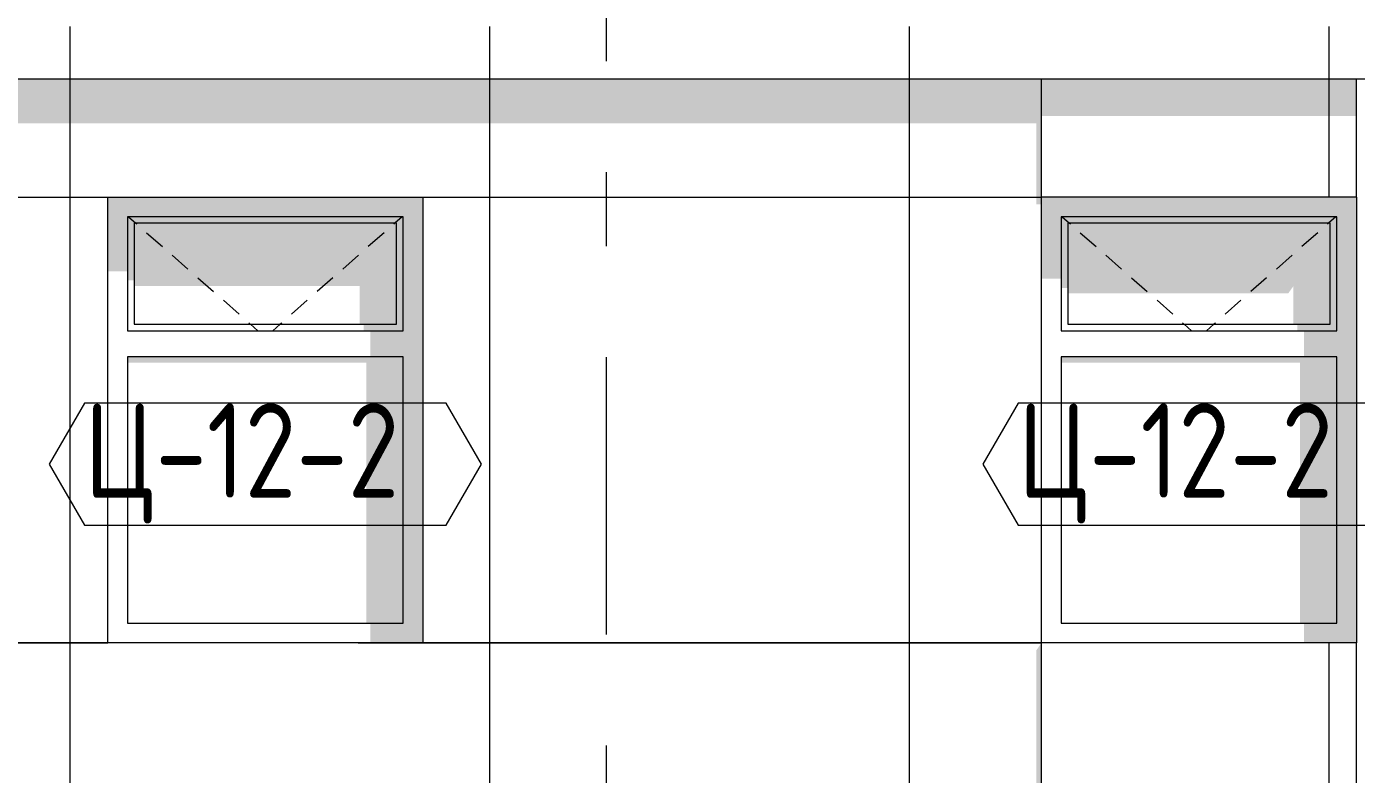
# Model space of a CAD drawing. Header units: millimetres. Extents: x 18162 to 7085488, y 72188 to 247925.
# Drawn here: x 6562293 to 6567363, y 152440 to 155292 of the extents above; entities that cross this region are included whole.
import ezdxf
from ezdxf.enums import TextEntityAlignment as Align

# ---------------------------------------------------------------- set-up
doc = ezdxf.new("R2010")
doc.units = ezdxf.units.MM
doc.header["$MEASUREMENT"] = 0
doc.linetypes.add('Double Dashed', pattern=[1093.611073, 529.166651, -211.666656, 141.111112, -211.666656])
for name, color, linetype in [('Archicad Windows', 7, 'Continuous'), ('Structural - Bearing', 7, 'Continuous'), ('Structural - Grid', 7, 'Continuous')]:
    doc.layers.add(name, color=color, linetype=linetype)
doc.styles.add('GENERATED_STYLE_3', font='', dxfattribs={"width": 0.8})
doc.styles.get('GENERATED_STYLE_3').set_extended_font_data('ISOCPEUR MON')
doc.dimstyles.new('GENERATED_STYLE__35', dxfattribs={"dimtxt": 440.00001, "dimasz": 228, "dimexe": 0.18, "dimexo": 20340.684391, "dimgap": 0, "dimtad": 1, "dimdec": 0, "dimzin": 0, "dimdsep": 46, "dimtxsty": 'GENERATED_STYLE_3', "dimblk": 'ARROWHEAD_2', "dimblk1": 'ARROWHEAD_2', "dimblk2": 'ARROWHEAD_2', "dimcen": 0.09, "dimclrd": 13, "dimclre": 13, "dimclrt": 13, "dimadec": 0, "dimazin": 0, "dimtfac": 1, "dimtdec": 4, "dimtmove": 0, "dimatfit": 3, "dimfxl": 1, "dimtolj": 1, "dimtzin": 0, "dimarcsym": 0})
doc.dimstyles.new('GENERATED_STYLE__36', dxfattribs={"dimtxt": 440.00001, "dimasz": 228, "dimexe": 0.18, "dimexo": 20340.414114, "dimgap": 0, "dimtad": 1, "dimdec": 0, "dimzin": 0, "dimdsep": 46, "dimtxsty": 'GENERATED_STYLE_3', "dimblk": 'ARROWHEAD_2', "dimblk1": 'ARROWHEAD_2', "dimblk2": 'ARROWHEAD_2', "dimcen": 0.09, "dimclrd": 13, "dimclre": 13, "dimclrt": 13, "dimadec": 0, "dimazin": 0, "dimtfac": 1, "dimtdec": 4, "dimtmove": 0, "dimatfit": 3, "dimfxl": 1, "dimtolj": 1, "dimtzin": 0, "dimarcsym": 0})
doc.dimstyles.new('GENERATED_STYLE__39', dxfattribs={"dimtxt": 440.00001, "dimasz": 228, "dimexe": 0.18, "dimexo": 20256.234337, "dimgap": 0, "dimtad": 1, "dimdec": 0, "dimzin": 0, "dimdsep": 46, "dimtxsty": 'GENERATED_STYLE_3', "dimblk": 'ARROWHEAD_2', "dimblk1": 'ARROWHEAD_2', "dimblk2": 'ARROWHEAD_2', "dimcen": 0.09, "dimclrd": 13, "dimclre": 13, "dimclrt": 13, "dimadec": 0, "dimazin": 0, "dimtfac": 1, "dimtdec": 4, "dimtmove": 0, "dimatfit": 3, "dimfxl": 1, "dimtolj": 1, "dimtzin": 0, "dimarcsym": 0})
doc.dimstyles.new('GENERATED_STYLE__40', dxfattribs={"dimtxt": 440.00001, "dimasz": 228, "dimexe": 0.18, "dimexo": 20255.964059, "dimgap": 0, "dimtad": 1, "dimdec": 0, "dimzin": 0, "dimdsep": 46, "dimtxsty": 'GENERATED_STYLE_3', "dimblk": 'ARROWHEAD_2', "dimblk1": 'ARROWHEAD_2', "dimblk2": 'ARROWHEAD_2', "dimcen": 0.09, "dimclrd": 13, "dimclre": 13, "dimclrt": 13, "dimadec": 0, "dimazin": 0, "dimtfac": 1, "dimtdec": 4, "dimtmove": 0, "dimatfit": 3, "dimfxl": 1, "dimtolj": 1, "dimtzin": 0, "dimarcsym": 0})
doc.dimstyles.new('GENERATED_STYLE__41', dxfattribs={"dimtxt": 440.00001, "dimasz": 228, "dimexe": 0.18, "dimexo": 18955.962133, "dimgap": 0, "dimtad": 1, "dimdec": 0, "dimzin": 0, "dimdsep": 46, "dimtxsty": 'GENERATED_STYLE_3', "dimblk": 'ARROWHEAD_2', "dimblk1": 'ARROWHEAD_2', "dimblk2": 'ARROWHEAD_2', "dimcen": 0.09, "dimclrd": 13, "dimclre": 13, "dimclrt": 13, "dimadec": 0, "dimazin": 0, "dimtfac": 1, "dimtdec": 4, "dimtmove": 0, "dimatfit": 3, "dimfxl": 1, "dimtolj": 1, "dimtzin": 0, "dimarcsym": 0})

# ---------------------------------------------------------------- blocks, each defined once
blk = doc.blocks.new('*X3220', base_point=(6480357.9, 110341.8))
at = {"layer": 'Structural - Bearing', "color": 8, "linetype": 'Continuous', "lineweight": 13}
for p, q in [((6562457.9, 155091.8), (6562457.9, 152941.8)), ((6564057.9, 155091.8), (6564057.9, 152941.8)), ((6565657.9, 155091.8), (6565657.9, 152941.8)), ((6561957.9, 154641.8), (6562457.9, 154641.8)), ((6562457.9, 154641.8), (6562603.6, 154641.8)), ((6563803.6, 154641.8), (6564057.9, 154641.8)), ((6564057.9, 154641.8), (6565157.9, 154641.8)), ((6565157.9, 154641.8), (6565657.9, 154641.8)), ((6565657.9, 154641.8), (6566163.2, 154641.8)), ((6562457.9, 152941.8), (6561957.9, 152941.8)), ((6561957.9, 152941.8), (6562457.9, 152941.8)), ((6562457.9, 152941.8), (6562603.6, 152941.8)), ((6562457.9, 152941.8), (6562457.9, 152341.8)), ((6562603.6, 152941.8), (6562457.9, 152941.8)), ((6563557.9, 152941.8), (6564057.9, 152941.8)), ((6564057.9, 152941.8), (6563803.6, 152941.8)), ((6564057.9, 152941.8), (6565157.9, 152941.8)), ((6564057.9, 152941.8), (6564057.9, 152341.8)), ((6565157.9, 152941.8), (6564057.9, 152941.8)), ((6565657.9, 152941.8), (6565157.9, 152941.8)), ((6565157.9, 152941.8), (6565657.9, 152941.8)), ((6565657.9, 152941.8), (6566163.2, 152941.8)), ((6565657.9, 152941.8), (6565657.9, 152341.8)), ((6566163.2, 152941.8), (6565657.9, 152941.8))]:
    blk.add_line(p, q, dxfattribs=at)
blk = doc.blocks.new('*X3226', base_point=(6480357.9, 110341.8))
at = {"layer": 'Structural - Bearing', "color": 7, "linetype": 'Continuous', "lineweight": 9}
for p, q in [((6567257.9, 152941.8), (6567257.9, 152341.8)), ((6567257.9, 152341.8), (6567257.9, 151641.8))]:
    blk.add_line(p, q, dxfattribs=at)
blk = doc.blocks.new('*X3229', base_point=(6480357.9, 110341.8))
at = {"layer": 'Structural - Bearing', "color": 8, "linetype": 'Continuous', "lineweight": 13}
for p, q in [((6562457.9, 155291.8), (6562457.9, 155091.8)), ((6564057.9, 155291.8), (6564057.9, 155091.8)), ((6565657.9, 155291.8), (6565657.9, 155091.8)), ((6567257.9, 155291.8), (6567257.9, 155091.8))]:
    blk.add_line(p, q, dxfattribs=at)
blk = doc.blocks.new('*X3245', base_point=(6480357.9, 110341.8))
at = {"layer": 'Structural - Bearing', "color": 7, "linetype": 'Continuous', "lineweight": 9}
blk.add_line((6567257.9, 155091.8), (6567257.9, 154641.8), dxfattribs=at)
blk = doc.blocks.new('*D3449', base_point=(6480357.9, 110341.8))
at = {"color": 12, "linetype": 'Continuous', "lineweight": 35}
for p, q in [((6581093.6, 155178.4), (6581393.6, 155005.2)), ((6581093.6, 152378.4), (6581393.6, 152205.2))]:
    blk.add_line(p, q, dxfattribs=at)
at = {"color": 13, "linetype": 'Continuous', "lineweight": 13}
for p, q in [((6581468.6, 155091.8), (6578874, 155091.8)), ((6581243.6, 152291.8), (6581243.6, 155091.8)), ((6581468.6, 152291.8), (6578874, 152291.8)), ((6581243.6, 152091.8), (6581243.6, 152291.8))]:
    blk.add_line(p, q, dxfattribs=at)
at = {"color": 13, "lineweight": 13, "char_height": 440, "attachment_point": 7, "rotation": 90, "style": 'GENERATED_STYLE_3'}
for s, insert in [('\\A1;{\\pql;\\fISOCPEUR MON|b0|i0|c0|p0;\\W0.800000;200}', (6581283.3, 154267.4)), ('\\A1;{\\pql;\\fISOCPEUR MON|b0|i0|c0|p0;\\W0.800000;2,800}', (6581371.1, 152769.7))]:
    blk.add_mtext(s, dxfattribs=dict(at, insert=insert))
blk = doc.blocks.new('ARROWHEAD_2')
at = {"color": 0, "linetype": 'Continuous', "lineweight": 0}
for p, q in [((-0.378, -0.655), (0.378, 0.655)), ((0, 0), (-1, 0))]:
    blk.add_line(p, q, dxfattribs=at)
blk = doc.blocks.new('*D3450', base_point=(6480357.9, 110341.8))
at = {"color": 12, "linetype": 'Continuous', "lineweight": 35}
for p, q in [((6581093.6, 155378.4), (6581393.6, 155205.2)), ((6581093.6, 155178.4), (6581393.6, 155005.2))]:
    blk.add_line(p, q, dxfattribs=at)
at = {"color": 13, "linetype": 'Continuous', "lineweight": 13}
blk.add_line((6581243.6, 155091.8), (6581243.6, 155291.8), dxfattribs=at)
blk = doc.blocks.new('*D3451', base_point=(6480357.9, 110341.8))
at = {"color": 12, "linetype": 'Continuous', "lineweight": 35}
for p, q in [((6581093.6, 159728.4), (6581393.6, 159555.2)), ((6581093.6, 155378.4), (6581393.6, 155205.2))]:
    blk.add_line(p, q, dxfattribs=at)
at = {"color": 13, "linetype": 'Continuous', "lineweight": 13}
for p, q in [((6581243.6, 155291.8), (6581243.6, 159641.8)), ((6581468.6, 155291.8), (6578874, 155291.8)), ((6581243.6, 155091.8), (6581243.6, 155291.8))]:
    blk.add_line(p, q, dxfattribs=at)
at = {"color": 13, "lineweight": 13, "char_height": 440, "attachment_point": 7, "rotation": 90, "style": 'GENERATED_STYLE_3'}
for s, insert in [('\\A1;{\\pql;\\fISOCPEUR MON|b0|i0|c0|p0;\\W0.800000;200}', (6581283.3, 158817.4)), ('\\A1;{\\pql;\\fISOCPEUR MON|b0|i0|c0|p0;\\W0.800000;4,350}', (6581371.1, 156527.1))]:
    blk.add_mtext(s, dxfattribs=dict(at, insert=insert))
blk = doc.blocks.new('*D3459', base_point=(6480357.9, 110341.8))
at = {"color": 12, "linetype": 'Continuous', "lineweight": 35}
for p, q in [((6582002.7, 155178.4), (6582302.7, 155005.2)), ((6582002.7, 149378.4), (6582302.7, 149205.2))]:
    blk.add_line(p, q, dxfattribs=at)
at = {"color": 13, "linetype": 'Continuous', "lineweight": 13}
for p, q in [((6582377.7, 155091.8), (6578789.6, 155091.8)), ((6582152.7, 149291.8), (6582152.7, 155091.8))]:
    blk.add_line(p, q, dxfattribs=at)
at = {"color": 13, "lineweight": 13, "char_height": 440, "attachment_point": 7, "rotation": 90, "style": 'GENERATED_STYLE_3'}
for s, insert in [('\\A1;{\\pql;\\fISOCPEUR MON|b0|i0|c0|p0;\\W0.800000;200}', (6582192.4, 154267.4)), ('\\A1;{\\pql;\\fISOCPEUR MON|b0|i0|c0|p0;\\W0.800000;5,800}', (6582280.3, 151269.7))]:
    blk.add_mtext(s, dxfattribs=dict(at, insert=insert))
blk = doc.blocks.new('*D3460', base_point=(6480357.9, 110341.8))
at = {"color": 12, "linetype": 'Continuous', "lineweight": 35}
for p, q in [((6582002.7, 155378.4), (6582302.7, 155205.2)), ((6582002.7, 155178.4), (6582302.7, 155005.2))]:
    blk.add_line(p, q, dxfattribs=at)
at = {"color": 13, "linetype": 'Continuous', "lineweight": 13}
blk.add_line((6582152.7, 155091.8), (6582152.7, 155291.8), dxfattribs=at)
blk = doc.blocks.new('*D3461', base_point=(6480357.9, 110341.8))
at = {"color": 12, "linetype": 'Continuous', "lineweight": 35}
for p, q in [((6582002.7, 159728.4), (6582302.7, 159555.2)), ((6582002.7, 155378.4), (6582302.7, 155205.2))]:
    blk.add_line(p, q, dxfattribs=at)
at = {"color": 13, "linetype": 'Continuous', "lineweight": 13}
for p, q in [((6582152.7, 155291.8), (6582152.7, 159641.8)), ((6582377.7, 155291.8), (6578789.6, 155291.8)), ((6582152.7, 155091.8), (6582152.7, 155291.8))]:
    blk.add_line(p, q, dxfattribs=at)
at = {"color": 13, "lineweight": 13, "char_height": 440, "attachment_point": 7, "rotation": 90, "style": 'GENERATED_STYLE_3'}
for s, insert in [('\\A1;{\\pql;\\fISOCPEUR MON|b0|i0|c0|p0;\\W0.800000;200}', (6582192.4, 158817.4)), ('\\A1;{\\pql;\\fISOCPEUR MON|b0|i0|c0|p0;\\W0.800000;4,350}', (6582280.3, 156527.1))]:
    blk.add_mtext(s, dxfattribs=dict(at, insert=insert))
blk = doc.blocks.new('*D3463', base_point=(6480357.9, 110341.8))
at = {"color": 12, "linetype": 'Continuous', "lineweight": 35}
for p, q in [((6582911.8, 160878.4), (6583211.8, 160705.2)), ((6582911.8, 110008.4), (6583211.8, 109835.2))]:
    blk.add_line(p, q, dxfattribs=at)
at = {"color": 13, "linetype": 'Continuous', "lineweight": 13}
for p, q in [((6583286.8, 160791.8), (6577609.6, 160791.8)), ((6583061.8, 109921.8), (6583061.8, 160791.8)), ((6583286.8, 109921.8), (6578912.5, 109921.8)), ((6583061.8, 109775.1), (6583061.8, 109921.8))]:
    blk.add_line(p, q, dxfattribs=at)
at = {"color": 13, "lineweight": 13, "insert": (6583189.4, 134680.6), "char_height": 440, "attachment_point": 7, "rotation": 90, "style": 'GENERATED_STYLE_3'}
blk.add_mtext('\\A1;{\\pql;\\fISOCPEUR MON|b0|i0|c0|p0;\\W0.800000;50,870}', dxfattribs=at)
blk = doc.blocks.new('Label_320_2', base_point=(6563203.6, 153388.9))
at = {"color": 13, "linetype": 'Continuous', "lineweight": 13, "flags": 128}
blk.add_lwpolyline([(6562379.7, 153623.2), (6562513.8, 153390.9), (6563893.4, 153390.9), (6564027.5, 153623.2), (6563893.4, 153855.5), (6562513.8, 153855.5)], close=True, dxfattribs=at)
at = {"color": 13, "lineweight": 13, "insert": (6562513.8, 153854.7), "char_height": 360, "attachment_point": 1, "style": 'GENERATED_STYLE_3'}
blk.add_mtext('\\A1;{\\pql;\\pt0,253000;\\fISOCPEUR MON|b0|i0|c0|p0;\\W0.800000;Ц-12-2\\fISOCPEUR MON|b0|i0|c0|p0;\\W0.800000;\\A1{\\H.66x;\\S^  ;}\\fISOCPEUR MON|b0|i0|c0|p0;\\W0.800000;\\fISOCPEUR MON|b0|i0|c0|p0;\\W0.800000;\\A1{\\H.66x;\\S^  ;}\\fISOCPEUR MON|b0|i0|c0|p0;\\W0.800000; \\fISOCPEUR MON|b0|i0|c0|p0;\\W0.800000;\\fISOCPEUR MON|b0|i0|c0|p0;\\W0.800000;\\fISOCPEUR MON|b0|i0|c0|p0;\\W0.800000;\\fISOCPEUR MON|b0|i0|c0|p0;\\W0.800000;\\fISOCPEUR MON|b0|i0|c0|p0;\\W0.800000;\\fISOCPEUR MON|b0|i0|c0|p0;\\W0.800000;\\fISOCPEUR MON|b0|i0|c0|p0;\\W0.800000;\\fISOCPEUR MON|b0|i0|c0|p0;\\W0.800000;\\fISOCPEUR MON|b0|i0|c0|p0;\\W0.800000;\\fISOCPEUR MON|b0|i0|c0|p0;\\W0.800000;\\fISOCPEUR MON|b0|i0|c0|p0;\\W0.800000;\\fISOCPEUR MON|b0|i0|c0|p0;\\W0.800000;\\fISOCPEUR MON|b0|i0|c0|p0;\\W0.800000;\\fISOCPEUR MON|b0|i0|c0|p0;\\W0.800000;\\fISOCPEUR MON|b0|i0|c0|p0;\\W0.800000;\\fISOCPEUR MON|b0|i0|c0|p0;\\W0.800000;\\fISOCPEUR MON|b0|i0|c0|p0;\\W0.800000;\\fISOCPEUR MON|b0|i0|c0|p0;\\W0.800000;\\fISOCPEUR MON|b0|i0|c0|p0;\\W0.800000;\\fISOCPEUR MON|b0|i0|c0|p0;\\W0.800000;\\fISOCPEUR MON|b0|i0|c0|p0;\\W0.800000;\\fISOCPEUR MON|b0|i0|c0|p0;\\W0.800000;\\fISOCPEUR MON|b0|i0|c0|p0;\\W0.800000;\\fISOCPEUR MON|b0|i0|c0|p0;\\W0.800000;\\fISOCPEUR MON|b0|i0|c0|p0;\\W0.800000;\\fISOCPEUR MON|b0|i0|c0|p0;\\W0.800000;\\fISOCPEUR MON|b0|i0|c0|p0;\\W0.800000;\\fISOCPEUR MON|b0|i0|c0|p0;\\W0.800000;\\fISOCPEUR MON|b0|i0|c0|p0;\\W0.800000;\\fISOCPEUR MON|b0|i0|c0|p0;\\W0.800000;\\fISOCPEUR MON|b0|i0|c0|p0;\\W0.800000;\\fISOCPEUR MON|b0|i0|c0|p0;\\W0.800000;\\fISOCPEUR MON|b0|i0|c0|p0;\\W0.800000;\\fISOCPEUR MON|b0|i0|c0|p0;\\W0.800000;\\fISOCPEUR MON|b0|i0|c0|p0;\\W0.800000;\\fISOCPEUR MON|b0|i0|c0|p0;\\W0.800000;\\fISOCPEUR MON|b0|i0|c0|p0;\\W0.800000;\\fISOCPEUR MON|b0|i0|c0|p0;\\W0.800000;\\fISOCPEUR MON|b0|i0|c0|p0;\\W0.800000;\\fISOCPEUR MON|b0|i0|c0|p0;\\W0.800000;\\fISOCPEUR MON|b0|i0|c0|p0;\\W0.800000;\\fISOCPEUR MON|b0|i0|c0|p0;\\W0.800000;\\fISOCPEUR MON|b0|i0|c0|p0;\\W0.800000;}', dxfattribs=at)
blk = doc.blocks.new('Label_321_2', base_point=(6566763.2, 153388.9))
at = {"color": 13, "linetype": 'Continuous', "lineweight": 13, "flags": 128}
blk.add_lwpolyline([(6565939.3, 153623.2), (6566073.4, 153390.9), (6567453, 153390.9), (6567587.1, 153623.2), (6567453, 153855.5), (6566073.4, 153855.5)], close=True, dxfattribs=at)
at = {"color": 13, "lineweight": 13, "insert": (6566073.4, 153854.7), "char_height": 360, "attachment_point": 1, "style": 'GENERATED_STYLE_3'}
blk.add_mtext('\\A1;{\\pql;\\pt0,253000;\\fISOCPEUR MON|b0|i0|c0|p0;\\W0.800000;Ц-12-2\\fISOCPEUR MON|b0|i0|c0|p0;\\W0.800000;\\A1{\\H.66x;\\S^  ;}\\fISOCPEUR MON|b0|i0|c0|p0;\\W0.800000;\\fISOCPEUR MON|b0|i0|c0|p0;\\W0.800000;\\A1{\\H.66x;\\S^  ;}\\fISOCPEUR MON|b0|i0|c0|p0;\\W0.800000; \\fISOCPEUR MON|b0|i0|c0|p0;\\W0.800000;\\fISOCPEUR MON|b0|i0|c0|p0;\\W0.800000;\\fISOCPEUR MON|b0|i0|c0|p0;\\W0.800000;\\fISOCPEUR MON|b0|i0|c0|p0;\\W0.800000;\\fISOCPEUR MON|b0|i0|c0|p0;\\W0.800000;\\fISOCPEUR MON|b0|i0|c0|p0;\\W0.800000;\\fISOCPEUR MON|b0|i0|c0|p0;\\W0.800000;\\fISOCPEUR MON|b0|i0|c0|p0;\\W0.800000;\\fISOCPEUR MON|b0|i0|c0|p0;\\W0.800000;\\fISOCPEUR MON|b0|i0|c0|p0;\\W0.800000;\\fISOCPEUR MON|b0|i0|c0|p0;\\W0.800000;\\fISOCPEUR MON|b0|i0|c0|p0;\\W0.800000;\\fISOCPEUR MON|b0|i0|c0|p0;\\W0.800000;\\fISOCPEUR MON|b0|i0|c0|p0;\\W0.800000;\\fISOCPEUR MON|b0|i0|c0|p0;\\W0.800000;\\fISOCPEUR MON|b0|i0|c0|p0;\\W0.800000;\\fISOCPEUR MON|b0|i0|c0|p0;\\W0.800000;\\fISOCPEUR MON|b0|i0|c0|p0;\\W0.800000;\\fISOCPEUR MON|b0|i0|c0|p0;\\W0.800000;\\fISOCPEUR MON|b0|i0|c0|p0;\\W0.800000;\\fISOCPEUR MON|b0|i0|c0|p0;\\W0.800000;\\fISOCPEUR MON|b0|i0|c0|p0;\\W0.800000;\\fISOCPEUR MON|b0|i0|c0|p0;\\W0.800000;\\fISOCPEUR MON|b0|i0|c0|p0;\\W0.800000;\\fISOCPEUR MON|b0|i0|c0|p0;\\W0.800000;\\fISOCPEUR MON|b0|i0|c0|p0;\\W0.800000;\\fISOCPEUR MON|b0|i0|c0|p0;\\W0.800000;\\fISOCPEUR MON|b0|i0|c0|p0;\\W0.800000;\\fISOCPEUR MON|b0|i0|c0|p0;\\W0.800000;\\fISOCPEUR MON|b0|i0|c0|p0;\\W0.800000;\\fISOCPEUR MON|b0|i0|c0|p0;\\W0.800000;\\fISOCPEUR MON|b0|i0|c0|p0;\\W0.800000;\\fISOCPEUR MON|b0|i0|c0|p0;\\W0.800000;\\fISOCPEUR MON|b0|i0|c0|p0;\\W0.800000;\\fISOCPEUR MON|b0|i0|c0|p0;\\W0.800000;\\fISOCPEUR MON|b0|i0|c0|p0;\\W0.800000;\\fISOCPEUR MON|b0|i0|c0|p0;\\W0.800000;\\fISOCPEUR MON|b0|i0|c0|p0;\\W0.800000;\\fISOCPEUR MON|b0|i0|c0|p0;\\W0.800000;\\fISOCPEUR MON|b0|i0|c0|p0;\\W0.800000;\\fISOCPEUR MON|b0|i0|c0|p0;\\W0.800000;\\fISOCPEUR MON|b0|i0|c0|p0;\\W0.800000;\\fISOCPEUR MON|b0|i0|c0|p0;\\W0.800000;}', dxfattribs=at)
blk = doc.blocks.new('Standard grid marker[385]_2', base_point=(6564503.6, 170341.8))
at = {"layer": 'Structural - Grid', "color": 13, "linetype": 'Double Dashed', "lineweight": 13, "ltscale": 2}
blk.add_line((6564503.6, 169341.8), (6564503.6, 105841.8), dxfattribs=at)
at = {"layer": 'Structural - Grid', "color": 13, "lineweight": 13, "style": 'GENERATED_STYLE_3'}
blk.add_attdef('AC_MarkerText_1', text='', height=500, rotation=360, dxfattribs=at).set_placement((6564503.6, 104491.8), align=Align.TOP_CENTER)

msp = doc.modelspace()

# ---------------------------------------------------------------- hatches: boundary and pattern name
at = {"layer": 'Archicad Windows', "linetype": 'Continuous', "lineweight": 0}
for points in [[(6562603.6, 154566.8), (6562678.6, 154566.8), (6563728.6, 154566.8), (6563803.6, 154566.8), (6563803.6, 154641.8), (6562603.6, 154641.8)], [(6566163.2, 154566.8), (6566238.2, 154566.8), (6567288.2, 154566.8), (6567363.2, 154566.8), (6567363.2, 154641.8), (6566163.2, 154641.8)], [(6562603.6, 154566.8), (6562603.6, 154358.9), (6562678.6, 154358.9), (6562678.6, 154566.8)], [(6563728.6, 154566.8), (6562678.6, 154566.8), (6562678.6, 154541.8), (6562703.6, 154541.8), (6563703.6, 154541.8), (6563728.6, 154541.8)], [(6562678.6, 154541.8), (6562678.6, 154323.6), (6562703.6, 154323.6), (6562703.6, 154541.8)], [(6563703.6, 154541.8), (6562703.6, 154541.8), (6562703.6, 154302.4), (6563563.6, 154302.4), (6563563.6, 154156.8), (6563703.6, 154156.8)], [(6563703.6, 154156.8), (6563728.6, 154156.8), (6563728.6, 154541.8), (6563703.6, 154541.8)], [(6563728.6, 154131.8), (6563728.6, 154031.8), (6563728.6, 153016.8), (6563803.6, 153016.8), (6563803.6, 154566.8), (6563728.6, 154566.8)], [(6566163.2, 154566.8), (6566163.2, 154330.7), (6566238.2, 154330.7), (6566238.2, 154566.8)], [(6567288.2, 154566.8), (6566238.2, 154566.8), (6566238.2, 154541.8), (6566263.2, 154541.8), (6567263.2, 154541.8), (6567288.2, 154541.8)], [(6566263.2, 154541.8), (6566238.2, 154541.8), (6566238.2, 154295.3), (6566263.2, 154295.3)], [(6567263.2, 154541.8), (6566263.2, 154541.8), (6566263.2, 154274.1), (6567103.2, 154274.1), (6567123.2, 154302.4), (6567123.2, 154156.8), (6567263.2, 154156.8)], [(6567263.2, 154156.8), (6567288.2, 154156.8), (6567288.2, 154541.8), (6567263.2, 154541.8)], [(6567288.2, 154131.8), (6567288.2, 154031.8), (6567288.2, 153016.8), (6567363.2, 153016.8), (6567363.2, 154566.8), (6567288.2, 154566.8)], [(6563728.6, 154156.8), (6563578.6, 154156.8), (6563578.6, 154131.8), (6563728.6, 154131.8)], [(6563603.6, 154131.8), (6563603.6, 154031.8), (6563728.6, 154031.8), (6563728.6, 154131.8)], [(6567288.2, 154156.8), (6567138.2, 154156.8), (6567138.2, 154131.8), (6567288.2, 154131.8)], [(6567163.2, 154131.8), (6567163.2, 154031.8), (6567288.2, 154031.8), (6567288.2, 154131.8)], [(6563728.6, 154031.8), (6562678.6, 154031.8), (6562678.6, 154010.6), (6563588.6, 154010.6), (6563588.6, 153016.8), (6563728.6, 153016.8)], [(6567288.2, 154031.8), (6566238.2, 154031.8), (6566238.2, 154010.6), (6567148.2, 154010.6), (6567148.2, 153016.8), (6567288.2, 153016.8)], [(6563803.6, 153016.8), (6563603.6, 153016.8), (6563603.6, 152941.8), (6563803.6, 152941.8)], [(6567363.2, 153016.8), (6567163.2, 153016.8), (6567163.2, 152941.8), (6567363.2, 152941.8)]]:
    msp.add_hatch(color=49, dxfattribs=at).paths.add_polyline_path(points)
at = {"layer": 'Structural - Bearing', "linetype": 'Continuous', "lineweight": 0}
for points in [[(6558703.6, 155091.8), (6558703.6, 154922.7), (6566143.2, 154922.7), (6566143.2, 154613.5), (6566163.2, 154613.5), (6566163.2, 155091.8)], [(6567363.2, 155091.8), (6566163.2, 155091.8), (6566163.2, 154951), (6567363.2, 154951)], [(6566143.2, 152913.5), (6566143.2, 152241.8), (6566163.2, 152241.8), (6566163.2, 152941.8)]]:
    msp.add_hatch(color=49, dxfattribs=at).paths.add_polyline_path(points)

# ---------------------------------------------------------------- linework, layer by layer
at = {"layer": 'Archicad Windows', "color": 7, "linetype": 'Continuous', "lineweight": 13}
for p, q in [((6562603.6, 154641.8), (6563803.6, 154641.8)), ((6562603.6, 152941.8), (6562603.6, 154641.8)), ((6563803.6, 154641.8), (6563803.6, 152941.8)), ((6566163.2, 152941.8), (6566163.2, 154641.8)), ((6567363.2, 154641.8), (6567363.2, 152941.8)), ((6563803.6, 152941.8), (6562603.6, 152941.8))]:
    msp.add_line(p, q, dxfattribs=at)
at = {"layer": 'Archicad Windows', "color": 7, "linetype": 'Continuous', "lineweight": 9}
for p, q in [((6562678.6, 154566.8), (6562678.6, 154131.8)), ((6563728.6, 154566.8), (6562678.6, 154566.8)), ((6562681.9, 154566.8), (6562710.3, 154541.8)), ((6562703.6, 154541.8), (6562703.6, 154156.8)), ((6563703.6, 154541.8), (6562703.6, 154541.8)), ((6562710.3, 154541.8), (6562713.6, 154538.9)), ((6563696.9, 154541.8), (6563693.6, 154538.9)), ((6563725.2, 154566.8), (6563696.9, 154541.8)), ((6563703.6, 154156.8), (6563703.6, 154541.8)), ((6563728.6, 154131.8), (6563728.6, 154566.8)), ((6566238.2, 154566.8), (6566238.2, 154131.8)), ((6567288.2, 154566.8), (6566238.2, 154566.8)), ((6566241.6, 154566.8), (6566269.9, 154541.8)), ((6566263.2, 154541.8), (6566263.2, 154156.8)), ((6567263.2, 154541.8), (6566263.2, 154541.8)), ((6566269.9, 154541.8), (6566273.2, 154538.9)), ((6567256.5, 154541.8), (6567253.2, 154538.9)), ((6567284.9, 154566.8), (6567256.5, 154541.8)), ((6567263.2, 154156.8), (6567263.2, 154541.8)), ((6567288.2, 154131.8), (6567288.2, 154566.8)), ((6562751.1, 154505.8), (6562811.1, 154452.9)), ((6563656.1, 154505.8), (6563596.1, 154452.9)), ((6566310.7, 154505.8), (6566370.7, 154452.9)), ((6567215.7, 154505.8), (6567155.7, 154452.9)), ((6562848.6, 154419.8), (6562908.6, 154366.9)), ((6563558.6, 154419.8), (6563498.6, 154366.9)), ((6566408.2, 154419.8), (6566468.2, 154366.9)), ((6567118.2, 154419.8), (6567058.2, 154366.9)), ((6562946.1, 154333.8), (6563006.1, 154280.9)), ((6563461.1, 154333.8), (6563401.1, 154280.9)), ((6566505.7, 154333.8), (6566565.7, 154280.9)), ((6567020.7, 154333.8), (6566960.7, 154280.9)), ((6563043.6, 154247.9), (6563103.6, 154195)), ((6563363.6, 154247.9), (6563303.6, 154195)), ((6566603.2, 154247.9), (6566663.2, 154195)), ((6566923.2, 154247.9), (6566863.2, 154195)), ((6562678.6, 154131.8), (6563728.6, 154131.8)), ((6562703.6, 154156.8), (6563703.6, 154156.8)), ((6563141.1, 154161.9), (6563143.6, 154159.7)), ((6563143.6, 154159.7), (6563146.9, 154156.8)), ((6563146.9, 154156.8), (6563175.2, 154131.8)), ((6563260.3, 154156.8), (6563231.9, 154131.8)), ((6563263.6, 154159.7), (6563260.3, 154156.8)), ((6563266.1, 154161.9), (6563263.6, 154159.7)), ((6566238.2, 154131.8), (6567288.2, 154131.8)), ((6566263.2, 154156.8), (6567263.2, 154156.8)), ((6566700.7, 154161.9), (6566703.2, 154159.7)), ((6566703.2, 154159.7), (6566706.5, 154156.8)), ((6566706.5, 154156.8), (6566734.9, 154131.8)), ((6566819.9, 154156.8), (6566791.6, 154131.8)), ((6566823.2, 154159.7), (6566819.9, 154156.8)), ((6566825.7, 154161.9), (6566823.2, 154159.7)), ((6562678.6, 154031.8), (6562678.6, 153016.8)), ((6563728.6, 154031.8), (6562678.6, 154031.8)), ((6563728.6, 153016.8), (6563728.6, 154031.8)), ((6566238.2, 154031.8), (6566238.2, 153016.8)), ((6567288.2, 154031.8), (6566238.2, 154031.8)), ((6567288.2, 153016.8), (6567288.2, 154031.8)), ((6562678.6, 153016.8), (6563728.6, 153016.8)), ((6566238.2, 153016.8), (6567288.2, 153016.8))]:
    msp.add_line(p, q, dxfattribs=at)
at = {"layer": 'Structural - Bearing', "color": 7, "linetype": 'Continuous', "lineweight": 13}
for p, q in [((6577273.3, 155091.8), (6558733.3, 155091.8)), ((6566163.2, 154641.8), (6566163.2, 155091.8)), ((6567363.2, 154641.8), (6567363.2, 155091.8)), ((6567363.2, 154641.8), (6566163.2, 154641.8)), ((6567363.2, 152941.8), (6566163.2, 152941.8)), ((6566163.2, 151641.8), (6566163.2, 152941.8)), ((6567363.2, 151641.8), (6567363.2, 152941.8))]:
    msp.add_line(p, q, dxfattribs=at)

# ---------------------------------------------------------------- block references
at = {"color": 12, "linetype": 'Continuous', "lineweight": 13}
for name, p in [('Label_320_2', (6563203.6, 153388.9)), ('Label_321_2', (6566763.2, 153388.9))]:
    msp.add_blockref(name, p, dxfattribs=at)
at = {"layer": 'Structural - Bearing', "lineweight": 0}
for name in ['*X3229', '*X3220', '*X3245', '*X3226']:
    msp.add_blockref(name, (6480357.9, 110341.8), dxfattribs=at)
at = {"layer": 'Structural - Grid', "color": 13, "linetype": 'Continuous', "lineweight": 13}
msp.add_blockref('Standard grid marker[385]_2', (6564503.6, 170341.8), dxfattribs=at)

# ---------------------------------------------------------------- dimensions: what is measured, and where the dimension line sits
at = {"color": 13, "linetype": 'Continuous', "lineweight": 13}
for base, p1, p2, dimstyle, picture, middle in [((6583061.8, 160791.8), (6557303.6, 109921.8), (6558653.6, 160791.8), 'GENERATED_STYLE__41', '*D3463', (6582753.8, 135585)), ((6581243.6, 159641.8), (6557918.5, 155291.8), (6558533.6, 159641.8), 'GENERATED_STYLE__36', '*D3451', (6580935.6, 157264.1)), ((6582152.7, 159641.8), (6557918.5, 155291.8), (6558533.6, 159641.8), 'GENERATED_STYLE__40', '*D3461', (6581844.7, 157264.1)), ((6581243.6, 155291.8), (6557918.5, 155091.8), (6557918.5, 155291.8), 'GENERATED_STYLE__35', '*D3450', (6580935.6, 154769.7)), ((6582152.7, 155291.8), (6557918.5, 155091.8), (6557918.5, 155291.8), 'GENERATED_STYLE__39', '*D3460', (6581844.7, 154769.7)), ((6581243.6, 155091.8), (6557978.6, 152291.8), (6557918.5, 155091.8), 'GENERATED_STYLE__35', '*D3449', (6580935.6, 153506.7)), ((6582152.7, 155091.8), (6557918.5, 149291.8), (6557918.5, 155091.8), 'GENERATED_STYLE__39', '*D3459', (6581844.7, 152006.7))]:
    dim = msp.add_linear_dim(base=base, p1=p1, p2=p2, angle=90, dimstyle=dimstyle, dxfattribs=at)
    dim.commit()
    dim.dimension.update_dxf_attribs({"geometry": picture, "text_midpoint": middle, "dimtype": 160, "text_rotation": 90})

doc.saveas('drawing.dxf')
